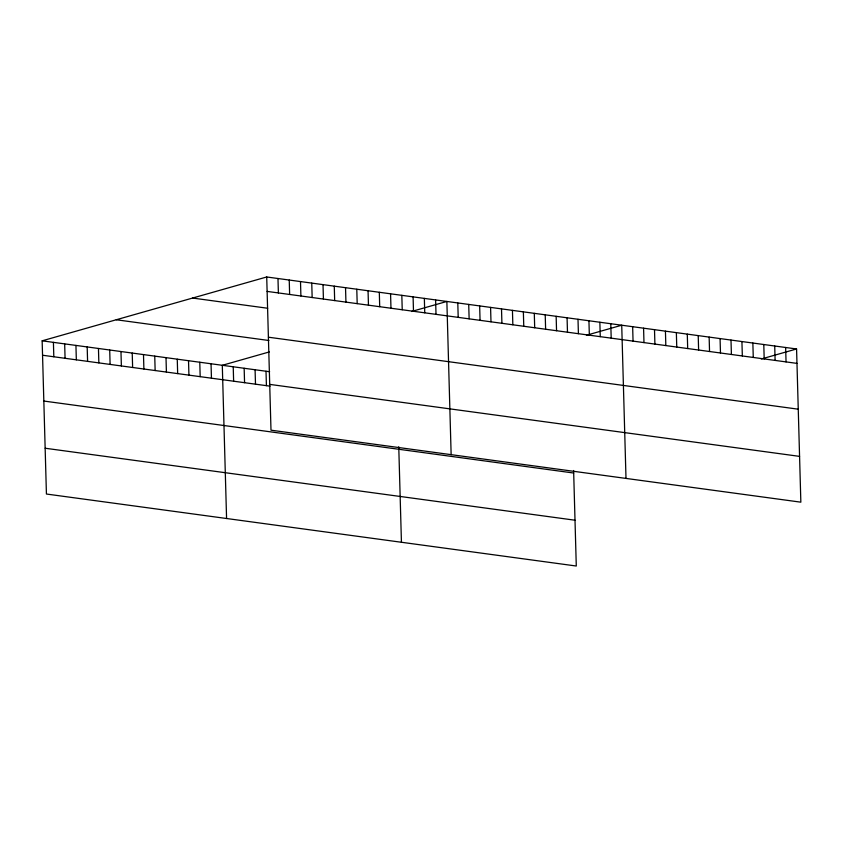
<?xml version="1.0" encoding="UTF-8"?>
<svg xmlns="http://www.w3.org/2000/svg" width="843" height="843" viewBox="0 0 843 843"><rect width="100%" height="100%" fill="white"/><g stroke="black" fill="none" stroke-linecap="round" stroke-linejoin="round"><path stroke-width="1.26" d="M573.619 470.489L576.285 566.022L46.428 494.03L42.15 340.825L266.715 276.978L796.572 348.97L800.85 502.175L270.993 430.183L266.715 276.978M269.349 351.921L222.299 365.304L226.577 518.508M411.574 311.488L446.864 301.457L451.142 454.662M586.433 335.251L621.723 325.219L626.001 478.413M761.282 359.002L796.572 348.97M267.115 291.404L796.972 363.386M192.604 298.053L267.674 308.253M268.401 337.2L798.258 409.192M116.26 319.76L268.885 340.498M42.15 340.825L269.655 371.731M269.718 384.387L799.575 456.379M42.55 355.24L270.055 386.157M43.836 401.047L573.683 473.028M45.153 448.234L575 520.215M785.644 347.485L786.045 361.9M774.717 345.999L775.117 360.414M763.79 344.513L764.19 358.939M752.862 343.027L753.263 357.453M741.924 341.552L742.335 355.967M730.997 340.066L731.408 354.481M720.07 338.58L720.48 352.996M709.142 337.095L709.543 351.51M698.215 335.609L698.615 350.024M687.287 334.123L687.688 348.538M676.36 332.637L676.76 347.053M665.433 331.151L665.833 345.567M654.505 329.666L654.906 344.092M643.578 328.18L643.978 342.606M632.65 326.705L633.051 341.12M610.785 323.733L611.196 338.148M599.858 322.247L600.269 336.663M588.93 320.761L589.341 335.177M578.003 319.276L578.403 333.691M567.076 317.79L567.476 332.205M556.148 316.304L556.549 330.719M545.221 314.818L545.621 329.244M534.293 313.333L534.694 327.758M523.366 311.857L523.766 326.273M512.439 310.372L512.839 324.787M501.511 308.886L501.912 323.301M490.584 307.4L490.984 321.815M479.656 305.914L480.057 320.329M468.719 304.428L469.129 318.844M457.791 302.943L458.202 317.358M435.61 299.929L436.01 314.344M424.345 298.401L424.746 312.816M413.091 296.873L413.491 311.288M401.826 295.345L402.227 309.76M398.76 446.727L401.437 542.26M390.572 293.807L390.973 308.232M379.308 292.279L379.708 306.694M368.054 290.751L368.454 305.166M356.789 289.223L357.19 303.638M345.535 287.695L345.936 302.11M334.271 286.156L334.671 300.582M323.017 284.628L323.417 299.054M311.752 283.1L312.152 297.516M300.498 281.573L300.898 295.988M289.233 280.045L289.634 294.46M277.979 278.517L278.38 292.932M266.009 371.236L266.42 385.662M255.081 369.761L255.492 384.176M244.154 368.275L244.565 382.69M233.226 366.789L233.627 381.205M211.045 363.776L211.445 378.191M199.78 362.237L200.181 376.663M188.526 360.709L188.927 375.135M177.262 359.181L177.662 373.597M166.008 357.653L166.408 372.069M154.743 356.125L155.144 370.541M143.489 354.597L143.89 369.013M132.225 353.059L132.625 367.485M120.97 351.531L121.371 365.957M109.706 350.003L110.106 364.418M98.452 348.475L98.852 362.89M87.187 346.947L87.588 361.362M75.933 345.419L76.334 359.835M64.669 343.881L65.069 358.307M53.415 342.353L53.815 356.768"/></g></svg>
